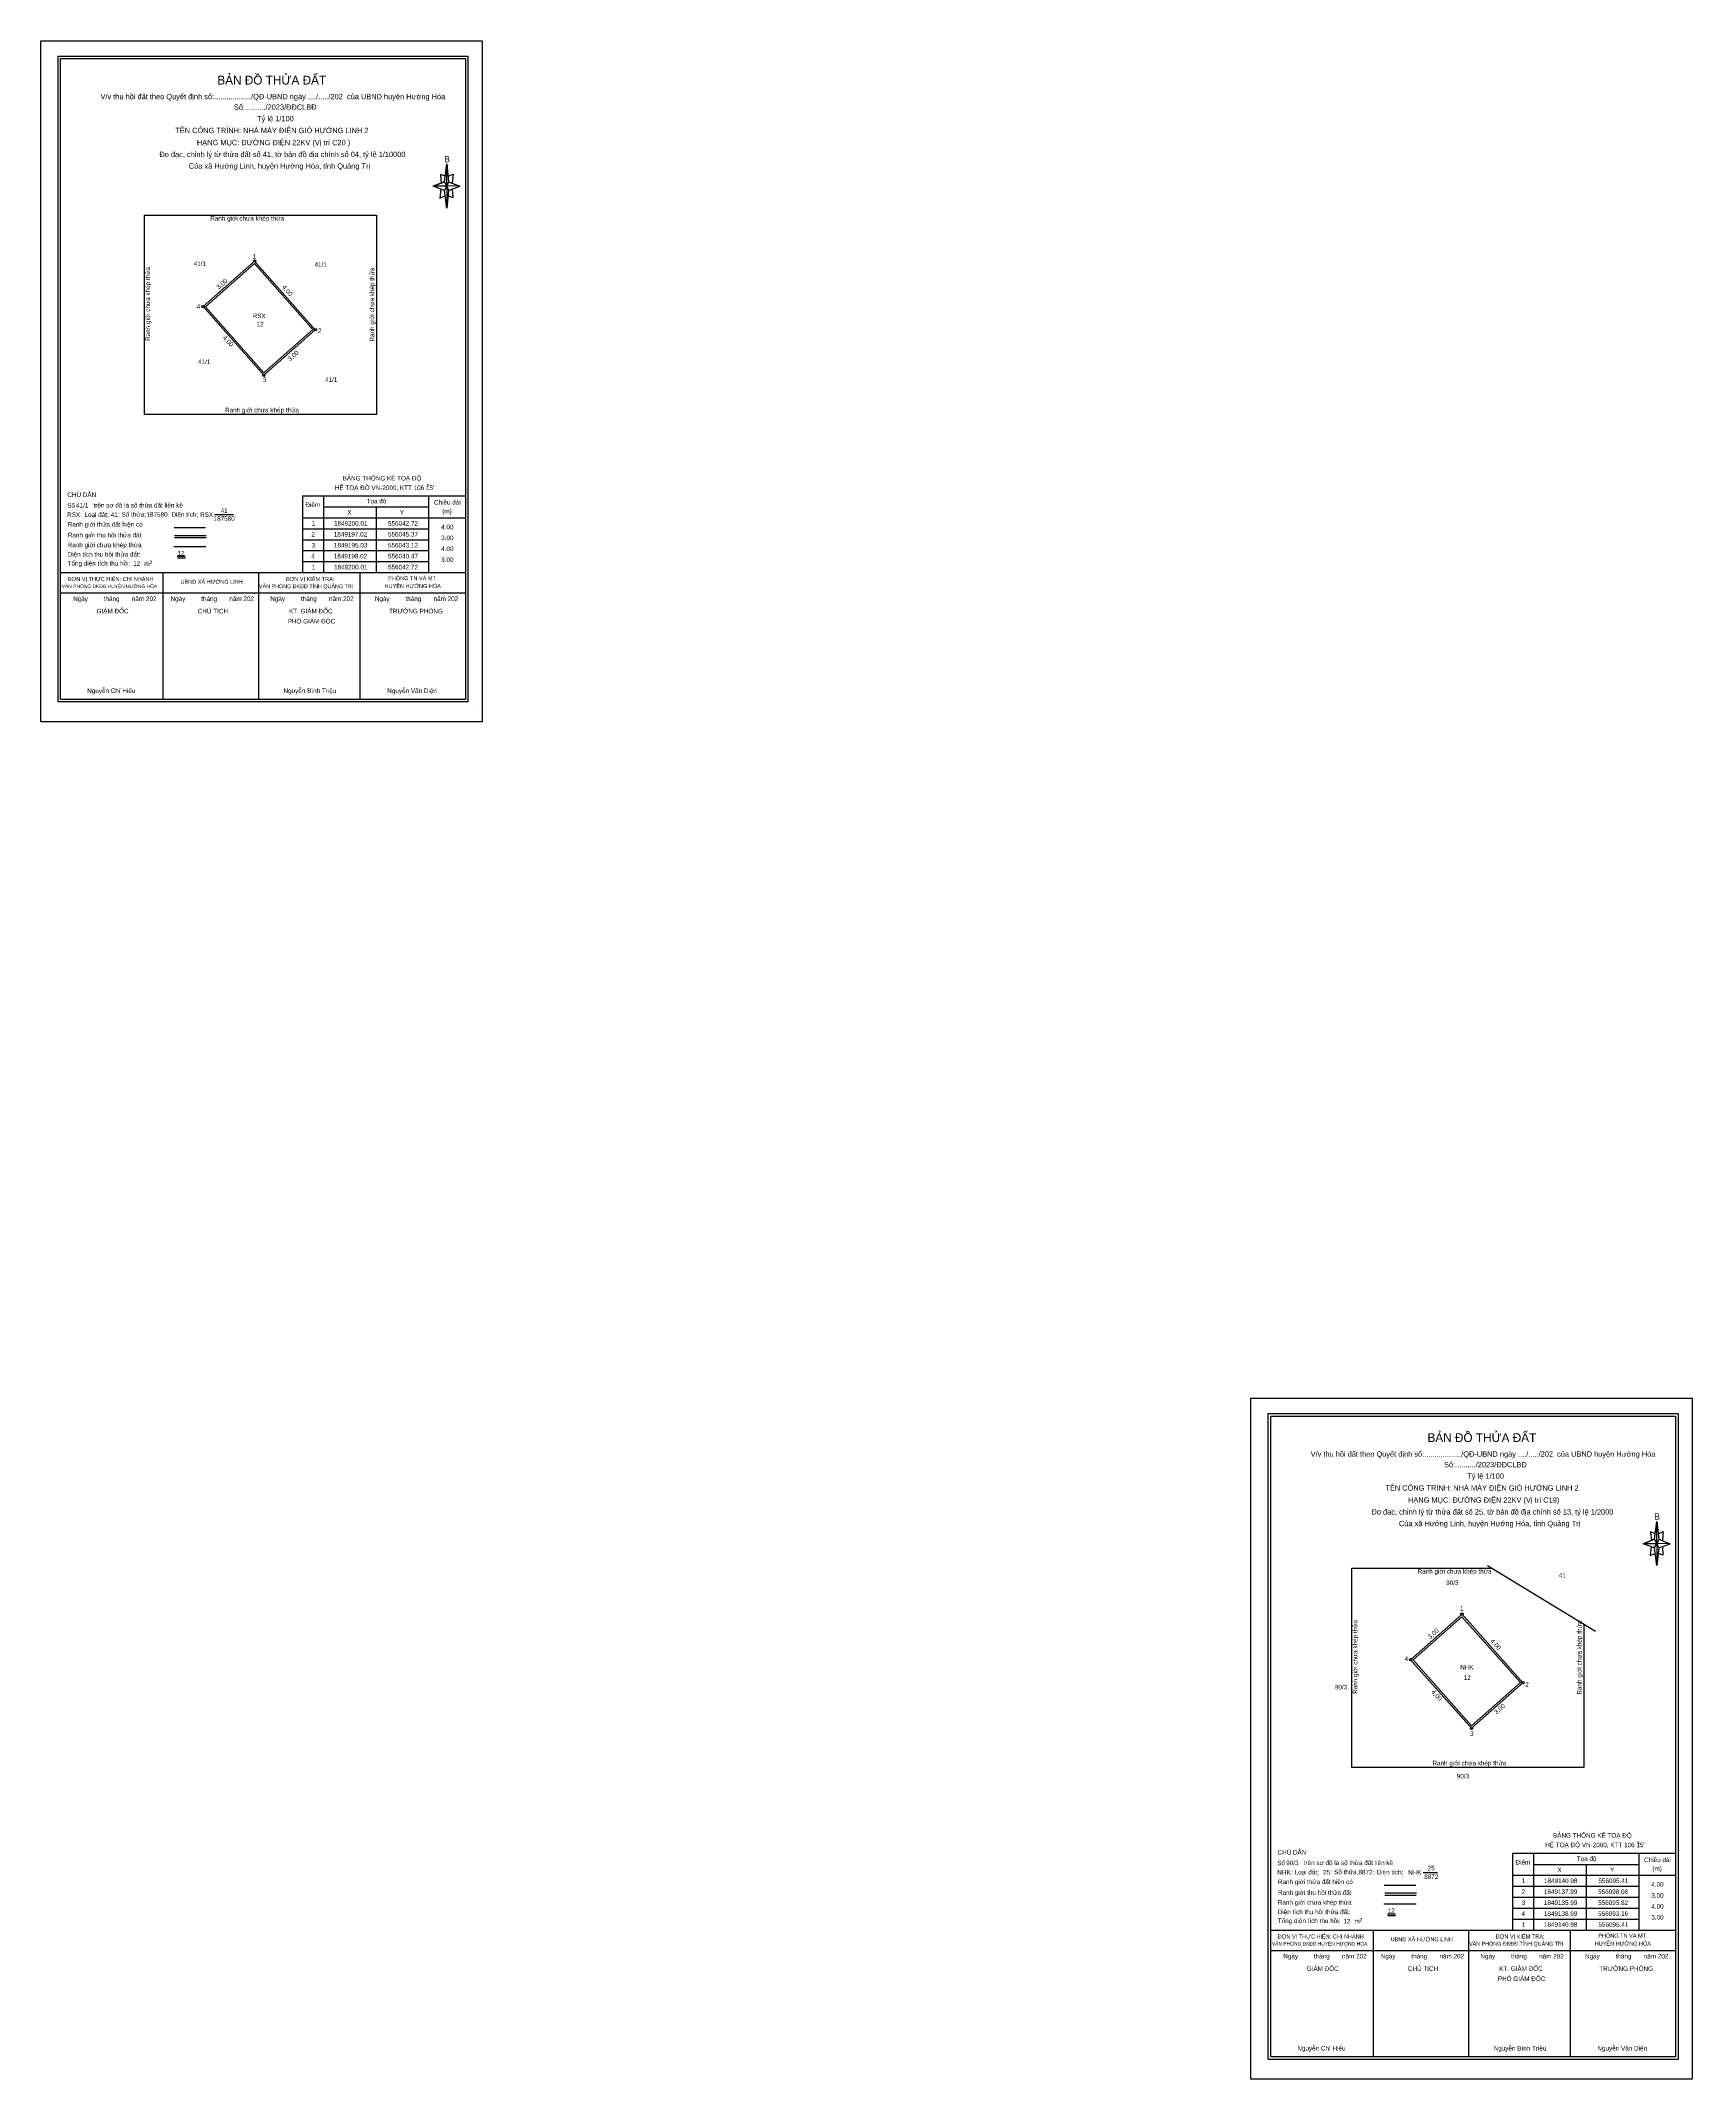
# Model space of a CAD drawing. Extents: x 554477 to 556972, y 1848154 to 1850269.
# Drawn here: x 556033.4 to 556105.4, y 1849120.7 to 1849209.6 of the extents above; entities that cross this region are included whole.
import ezdxf

# ---------------------------------------------------------------- set-up
doc = ezdxf.new("R2010")
doc.units = 0
for name, color, linetype in [('Level 10', 7, 'Continuous'), ('Level 13', 7, 'Continuous'), ('Level 16', 7, 'Continuous'), ('Level 18', 7, 'Continuous'), ('Level 2', 7, 'Continuous'), ('Level 21', 7, 'Continuous'), ('Level 27', 7, 'Continuous'), ('Level 5', 7, 'Continuous'), ('Level 55', 7, 'Continuous'), ('Level 56', 7, 'Continuous'), ('Level 6', 7, 'Continuous'), ('Level 67', 7, 'Continuous'), ('Level 68', 7, 'Continuous'), ('Level 73', 7, 'Continuous')]:
    doc.layers.add(name, color=color, linetype=linetype)

msp = doc.modelspace()

# ---------------------------------------------------------------- linework, layer by layer
at = {"layer": 'Level 10'}
for points in [[(556045.369, 1849197.017), (556042.717, 1849200.011), (556040.471, 1849198.022), (556043.123, 1849195.028), (556045.369, 1849197.017)], [(556098.06, 1849137.985), (556095.406, 1849140.978), (556093.161, 1849138.987), (556095.816, 1849135.994), (556098.06, 1849137.985)]]:
    msp.add_lwpolyline(points, dxfattribs=at)
at = {"layer": 'Level 13'}
msp.add_line((556093.712, 1849129.707), (556094.333, 1849129.707), dxfattribs=at)
msp.add_lwpolyline([(556040.966, 1849188.948), (556041.793, 1849188.948)], dxfattribs=at)
at = {"layer": 'Level 16'}
for p, q in [((556039.227, 1849188.037), (556040.611, 1849188.037)), ((556092.028, 1849128.81), (556093.412, 1849128.81))]:
    msp.add_line(p, q, dxfattribs=at)
for points in [[(556045.256, 1849197.024), (556043.13, 1849195.141), (556040.584, 1849198.016), (556042.71, 1849199.898), (556045.256, 1849197.024)], [(556040.597, 1849187.549), (556039.194, 1849187.549)], [(556100.715, 1849140.546), (556100.715, 1849134.289), (556090.589, 1849134.289), (556090.589, 1849142.981), (556096.713, 1849142.981)], [(556097.947, 1849137.992), (556095.822, 1849136.107), (556093.274, 1849138.98), (556095.399, 1849140.865), (556097.947, 1849137.992)], [(556093.398, 1849128.323), (556091.995, 1849128.323)]]:
    msp.add_lwpolyline(points, dxfattribs=at)
at = {"layer": 'Level 2'}
msp.add_line((556096.512, 1849143.103), (556101.226, 1849140.235), dxfattribs=at)
for points in [[(556033.39, 1849209.622), (556052.646, 1849209.622), (556052.646, 1849179.911), (556033.39, 1849179.911)], [(556086.191, 1849150.395), (556105.447, 1849150.395), (556105.447, 1849120.684), (556086.191, 1849120.684)]]:
    msp.add_lwpolyline(points, close=True, dxfattribs=at)
at = {"layer": 'Level 21'}
for centre in [(556042.717, 1849200.011), (556040.471, 1849198.022), (556045.369, 1849197.017), (556045.369, 1849197.017), (556043.123, 1849195.028), (556095.406, 1849140.978), (556093.161, 1849138.987), (556098.06, 1849137.985), (556098.06, 1849137.985), (556095.816, 1849135.994)]:
    msp.add_circle(centre, 0.05, dxfattribs=at)
at = {"layer": 'Level 27'}
for p, q in [((556051.917, 1849190.277), (556051.917, 1849186.422)), ((556051.917, 1849190.277), (556051.917, 1849186.422)), ((556044.805, 1849189.774), (556051.917, 1849189.774)), ((556044.805, 1849189.774), (556044.805, 1849186.422)), ((556045.723, 1849189.774), (556045.723, 1849186.422)), ((556045.723, 1849189.284), (556050.311, 1849189.284)), ((556048.017, 1849189.284), (556048.017, 1849186.422)), ((556050.311, 1849189.774), (556050.311, 1849186.422)), ((556044.805, 1849188.807), (556051.917, 1849188.807)), ((556044.805, 1849188.33), (556050.311, 1849188.33)), ((556044.805, 1849187.853), (556050.311, 1849187.853)), ((556044.805, 1849187.376), (556050.311, 1849187.376)), ((556044.805, 1849186.899), (556050.311, 1849186.899)), ((556044.805, 1849186.422), (556051.917, 1849186.422)), ((556044.805, 1849186.422), (556051.917, 1849186.422)), ((556097.606, 1849130.547), (556104.718, 1849130.547)), ((556097.606, 1849130.547), (556097.606, 1849127.195)), ((556098.524, 1849130.547), (556098.524, 1849127.195)), ((556103.112, 1849130.547), (556103.112, 1849127.195)), ((556104.718, 1849131.05), (556104.718, 1849127.195)), ((556104.718, 1849131.05), (556104.718, 1849127.195)), ((556097.606, 1849129.581), (556104.718, 1849129.581)), ((556098.524, 1849130.058), (556103.112, 1849130.058)), ((556100.818, 1849130.058), (556100.818, 1849127.195)), ((556097.606, 1849129.103), (556103.112, 1849129.103)), ((556097.606, 1849128.626), (556103.112, 1849128.626)), ((556097.606, 1849128.149), (556103.112, 1849128.149)), ((556097.606, 1849127.672), (556103.112, 1849127.672)), ((556097.606, 1849127.195), (556104.718, 1849127.195)), ((556097.606, 1849127.195), (556104.718, 1849127.195))]:
    msp.add_line(p, q, dxfattribs=at)
at = {"layer": 'Level 56'}
msp.add_lwpolyline([(556037.909, 1849202.012), (556048.035, 1849202.012), (556048.035, 1849193.321), (556037.909, 1849193.321)], close=True, dxfattribs=at)
at = {"layer": 'Level 67'}
for p, q in [((556051.006, 1849203.471), (556051.105, 1849204.246)), ((556051.006, 1849203.471), (556050.509, 1849203.272)), ((556050.509, 1849203.272), (556051.006, 1849203.471)), ((556051.046, 1849203.709), (556050.827, 1849203.789)), ((556050.827, 1849203.789), (556050.867, 1849203.411)), ((556051.105, 1849203.272), (556051.006, 1849203.471)), ((556051.006, 1849203.471), (556051.185, 1849203.093)), ((556051.165, 1849203.709), (556051.383, 1849203.809)), ((556051.185, 1849203.471), (556051.682, 1849203.272)), ((556051.383, 1849203.809), (556051.344, 1849203.411)), ((556051.006, 1849203.093), (556050.509, 1849203.272)), ((556051.105, 1849203.272), (556050.509, 1849203.272)), ((556050.847, 1849203.153), (556050.807, 1849202.756)), ((556050.807, 1849202.756), (556051.026, 1849202.855)), ((556051.682, 1849203.272), (556051.105, 1849203.292)), ((556051.105, 1849203.292), (556051.105, 1849203.272)), ((556051.105, 1849203.272), (556051.185, 1849203.093)), ((556051.185, 1849203.093), (556051.105, 1849202.319)), ((556051.364, 1849202.775), (556051.165, 1849202.855)), ((556051.185, 1849203.093), (556051.682, 1849203.272)), ((556051.185, 1849203.093), (556051.682, 1849203.272)), ((556051.344, 1849203.153), (556051.364, 1849202.775)), ((556039.206, 1849188.385), (556040.581, 1849188.385)), ((556039.227, 1849187.944), (556040.602, 1849187.944)), ((556039.348, 1849187.129), (556039.697, 1849187.129)), ((556039.357, 1849187.059), (556039.699, 1849187.059)), ((556034.253, 1849186.422), (556051.917, 1849186.422)), ((556038.737, 1849180.894), (556038.737, 1849186.422)), ((556042.905, 1849180.894), (556042.905, 1849186.422)), ((556047.333, 1849180.894), (556047.333, 1849186.422)), ((556034.253, 1849185.529), (556051.917, 1849185.529)), ((556052.403, 1849180.679), (556052.403, 1849180.679)), ((556052.403, 1849180.679), (556052.403, 1849180.679)), ((556052.403, 1849180.679), (556052.403, 1849180.679)), ((556103.807, 1849144.244), (556103.906, 1849145.019)), ((556103.807, 1849144.244), (556103.31, 1849144.045)), ((556103.31, 1849144.045), (556103.807, 1849144.244)), ((556103.807, 1849143.867), (556103.31, 1849144.045)), ((556103.906, 1849144.045), (556103.31, 1849144.045)), ((556103.648, 1849143.926), (556103.608, 1849143.529)), ((556103.847, 1849144.482), (556103.628, 1849144.562)), ((556103.628, 1849144.562), (556103.668, 1849144.184)), ((556103.906, 1849144.045), (556103.807, 1849144.244)), ((556103.807, 1849144.244), (556103.986, 1849143.867)), ((556104.482, 1849144.045), (556103.906, 1849144.065)), ((556103.906, 1849144.065), (556103.906, 1849144.045)), ((556103.906, 1849144.045), (556103.986, 1849143.867)), ((556103.986, 1849143.867), (556103.906, 1849143.092)), ((556103.966, 1849144.482), (556104.184, 1849144.582)), ((556103.986, 1849144.244), (556104.482, 1849144.045)), ((556103.986, 1849143.867), (556104.482, 1849144.045)), ((556103.986, 1849143.867), (556104.482, 1849144.045)), ((556104.184, 1849144.582), (556104.145, 1849144.184)), ((556104.145, 1849143.926), (556104.165, 1849143.549)), ((556103.608, 1849143.529), (556103.827, 1849143.628)), ((556104.165, 1849143.549), (556103.966, 1849143.628)), ((556092.007, 1849129.158), (556093.382, 1849129.158)), ((556092.028, 1849128.717), (556093.403, 1849128.717)), ((556092.149, 1849127.903), (556092.498, 1849127.903)), ((556092.158, 1849127.832), (556092.5, 1849127.832)), ((556087.054, 1849127.195), (556104.718, 1849127.195)), ((556091.538, 1849121.667), (556091.538, 1849127.195)), ((556095.706, 1849121.667), (556095.706, 1849127.195)), ((556100.134, 1849121.667), (556100.134, 1849127.195)), ((556087.054, 1849126.302), (556104.718, 1849126.302)), ((556105.204, 1849121.452), (556105.204, 1849121.452)), ((556105.204, 1849121.452), (556105.204, 1849121.452)), ((556105.204, 1849121.452), (556105.204, 1849121.452))]:
    msp.add_line(p, q, dxfattribs=at)
for points in [[(556034.144, 1849208.951), (556052.025, 1849208.951), (556052.025, 1849180.778), (556034.144, 1849180.778)], [(556034.253, 1849208.842), (556051.917, 1849208.842), (556051.917, 1849180.887), (556034.253, 1849180.887)], [(556051.105, 1849204.246), (556051.185, 1849203.471), (556051.105, 1849203.272)], [(556051.105, 1849203.272), (556051.105, 1849202.319), (556051.006, 1849203.093)], [(556086.945, 1849149.724), (556104.826, 1849149.724), (556104.826, 1849121.552), (556086.945, 1849121.552)], [(556087.054, 1849149.616), (556104.718, 1849149.616), (556104.718, 1849121.66), (556087.054, 1849121.66)], [(556103.906, 1849145.019), (556103.986, 1849144.244), (556103.906, 1849144.045)], [(556103.906, 1849144.045), (556103.906, 1849143.092), (556103.807, 1849143.867)]]:
    msp.add_lwpolyline(points, close=True, dxfattribs=at)

# ---------------------------------------------------------------- texts
at = {"layer": 'Level 13'}
for s, p in [('41', (556041.241, 1849189.025)), ('RSX', (556040.341, 1849188.848)), ('187580', (556040.932, 1849188.681)), ('NHK', (556093.051, 1849129.614)), ('8872', (556093.754, 1849129.421)), ('25', (556093.903, 1849129.798))]:
    msp.add_text(s, height=0.2, dxfattribs=at).set_placement(p)
at = {"layer": 'Level 18'}
for s, p in [('RSX', (556042.635, 1849197.52)), ('NHK', (556095.321, 1849138.557))]:
    msp.add_text(s, height=0.2, dxfattribs=at).set_placement(p)
at = {"layer": 'Level 21'}
for s, p in [('1', (556042.63, 1849200.118)), ('1', (556042.63, 1849200.118)), ('4', (556040.191, 1849197.936)), ('2', (556045.482, 1849196.87)), ('3', (556043.087, 1849194.734)), ('1', (556095.314, 1849141.133)), ('1', (556095.314, 1849141.133)), ('4', (556092.898, 1849138.928)), ('2', (556098.161, 1849137.813)), ('3', (556095.755, 1849135.667))]:
    msp.add_text(s, height=0.2, dxfattribs=at).set_placement(p)
at = {"layer": 'Level 27'}
for s, p in [('Điểm', (556044.936, 1849189.277)), ('X', (556046.765, 1849188.946)), ('Tọa độ', (556047.608, 1849189.436)), ('Y', (556049.059, 1849188.946)), ('Chiều dài', (556050.547, 1849189.383)), ('(m)', (556050.907, 1849188.999)), ('1', (556045.208, 1849188.469)), ('1849200.01', (556046.186, 1849188.469)), ('556042.72', (556048.542, 1849188.469)), ('4.00', (556050.86, 1849188.31)), ('2', (556045.196, 1849187.992)), ('3', (556045.202, 1849187.515)), ('1849197.02', (556046.174, 1849187.992)), ('1849195.03', (556046.18, 1849187.515)), ('556045.37', (556048.542, 1849187.992)), ('556043.12', (556048.542, 1849187.515)), ('4.00', (556050.86, 1849187.356)), ('3.00', (556050.86, 1849187.833)), ('4', (556045.195, 1849187.038)), ('1', (556045.208, 1849186.56)), ('1849198.02', (556046.174, 1849187.038)), ('1849200.01', (556046.186, 1849186.56)), ('556040.47', (556048.542, 1849187.038)), ('556042.72', (556048.542, 1849186.56)), ('3.00', (556050.86, 1849186.878)), ('Tọa độ', (556100.409, 1849130.209)), ('Điểm', (556097.737, 1849130.05)), ('X', (556099.566, 1849129.719)), ('Y', (556101.86, 1849129.719)), ('Chiều dài', (556103.348, 1849130.156)), ('(m)', (556103.707, 1849129.772)), ('2', (556097.997, 1849128.765)), ('1', (556098.009, 1849129.242)), ('1849137.99', (556098.975, 1849128.765)), ('1849140.98', (556098.977, 1849129.242)), ('556098.06', (556101.342, 1849128.765)), ('556095.41', (556101.355, 1849129.242)), ('4.00', (556103.661, 1849129.083)), ('3.00', (556103.661, 1849128.606)), ('4', (556097.996, 1849127.811)), ('3', (556098.003, 1849128.288)), ('1849135.99', (556098.975, 1849128.288)), ('1849138.99', (556098.975, 1849127.811)), ('556093.16', (556101.342, 1849127.811)), ('556095.82', (556101.343, 1849128.288)), ('4.00', (556103.661, 1849128.129)), ('3.00', (556103.661, 1849127.652)), ('1', (556098.009, 1849127.334)), ('1849140.98', (556098.977, 1849127.334)), ('556095.41', (556101.355, 1849127.334))]:
    msp.add_text(s, height=0.2, dxfattribs=at).set_placement(p)
at = {"layer": 'Level 5'}
for s, rotation, p in [('3,00', 41.52442, (556041.157, 1849198.763)), ('3,00', 41.52442, (556041.157, 1849198.763)), ('4,00', 311.52577, (556043.897, 1849198.858)), ('4,00', 311.52577, (556043.897, 1849198.858)), ('4,00', 311.52482, (556041.313, 1849196.658)), ('4,00', 311.52482, (556041.313, 1849196.658)), ('3,00', 41.52585, (556044.266, 1849195.629)), ('3,00', 41.52585, (556044.266, 1849195.629)), ('3,00', 41.57184, (556094.012, 1849139.873)), ('3,00', 41.57184, (556094.012, 1849139.873)), ('4,00', 311.57252, (556096.621, 1849139.791)), ('4,00', 311.57252, (556096.621, 1849139.791)), ('4,00', 311.57252, (556094.048, 1849137.573)), ('4,00', 311.57252, (556094.048, 1849137.573)), ('3,00', 41.57184, (556096.905, 1849136.588)), ('3,00', 41.57184, (556096.905, 1849136.588))]:
    msp.add_text(s, height=0.2, rotation=rotation, dxfattribs=at).set_placement(p)
for p in [(556042.808, 1849197.163), (556095.477, 1849138.107)]:
    msp.add_text('12', height=0.2, dxfattribs=at).set_placement(p)
at = {"layer": 'Level 55'}
for p in [(556038.158, 1849196.529), (556090.838, 1849137.497)]:
    msp.add_text('Ranh giới chưa khép thửa', height=0.2, rotation=90, dxfattribs=at).set_placement(p)
at = {"layer": 'Level 56'}
for p in [(556040.785, 1849201.775), (556041.431, 1849193.411), (556093.465, 1849142.743), (556094.111, 1849134.379)]:
    msp.add_text('Ranh giới chưa khép thửa', height=0.2, dxfattribs=at).set_placement(p)
for p in [(556047.94, 1849196.498), (556100.62, 1849137.466)]:
    msp.add_text('Ranh giới chưa khép thửa', height=0.2, rotation=90, dxfattribs=at).set_placement(p)
at = {"layer": 'Level 6'}
for p in [(556042.808, 1849197.163), (556095.477, 1849138.107)]:
    msp.add_text('12', height=0.2, dxfattribs=at).set_placement(p)
at = {"layer": 'Level 67'}
for s, height, p in [('BẢN ĐỒ THỬA ĐẤT', 0.38401, (556041.094, 1849207.713)), ('V/v thu hồi đất theo Quyết định số:................../QĐ-UBND ngày ..../...../202  của UBND huyện Hướng Hóa', 0.233918, (556035.996, 1849207.071)), ('Số:........../2023/ĐĐCLBĐ', 0.23392, (556041.815, 1849206.61)), ('Tỷ lệ 1/100', 0.23392, (556042.831, 1849206.108)), ('TÊN CÔNG TRÌNH: NHÀ MÁY ĐIỆN GIÓ HƯỚNG LINH 2', 0.23392, (556039.258, 1849205.592)), ('HẠNG MỤC: ĐƯỜNG ĐIỆN 22KV (Vị trí C20 )', 0.23392, (556040.202, 1849205.065)), ('Đo đạc, chỉnh lý từ thửa đất số 41, tờ bản đồ địa chính số 04, tỷ lệ 1/10000', 0.23392, (556038.566, 1849204.548)), ('Của xã Hướng Linh, huyện Hướng Hóa, tỉnh Quảng Trị', 0.23392, (556039.85, 1849204.04)), ('B', 0.274, (556050.992, 1849204.323)), ("HỆ TOẠ ĐỘ VN-2000, KTT 106 15'", 0.2, (556046.222, 1849190.02)), ('BẢNG THỐNG KÊ TOẠ ĐỘ', 0.2, (556046.561, 1849190.437)), ('o', 0.139, (556050.229, 1849190.172)), ('CHÚ DẪN', 0.2, (556034.55, 1849189.714)), ('Ranh giới thửa đất hiện có', 0.2, (556034.568, 1849188.423)), ('Ranh giới chưa khép thửa', 0.2, (556034.563, 1849187.526)), ('Diện tích thu hồi thửa đất:', 0.2, (556034.563, 1849187.113)), ('Ranh giới thu hồi thửa đất', 0.2, (556034.572, 1849187.956)), ('Tổng diện tích thu hồi:', 0.2, (556034.563, 1849186.725)), ('VĂN PHÒNG ĐKĐĐ HUYỆN HƯỚNG HÓA', 0.15409, (556034.31, 1849185.745)), ('ĐƠN VỊ THỰC HIỆN: CHI NHÁNH', 0.17544, (556034.557, 1849186.051)), ('UBND XÃ HƯỚNG LINH', 0.17544, (556039.487, 1849185.93)), ('VĂN PHÒNG ĐKĐĐ TỈNH QUẢNG TRỊ', 0.16963, (556042.91, 1849185.737)), ('ĐƠN VỊ KIỂM TRA:', 0.17544, (556044.067, 1849186.051)), ('HUYỆN HƯỚNG HÓA', 0.17544, (556048.388, 1849185.742)), ('PHÒNG TN VÀ MT', 0.17544, (556048.545, 1849186.087)), ('Ngày         tháng       năm 202', 0.2, (556034.802, 1849185.179)), ('GIÁM ĐỐC', 0.2, (556035.825, 1849184.638)), ('Ngày         tháng       năm 202', 0.2, (556039.055, 1849185.179)), (' CHỦ TỊCH', 0.2, (556040.163, 1849184.638)), ('Ngày         tháng       năm 202', 0.2, (556043.404, 1849185.179)), ('KT. GIÁM ĐỐC', 0.2, (556044.221, 1849184.638)), ('Ngày         tháng       năm 202', 0.2, (556047.967, 1849185.179)), ('TRƯỞNG PHÒNG', 0.2, (556048.589, 1849184.638)), ('PHÓ GIÁM ĐỐC', 0.2, (556044.164, 1849184.198)), ('Nguyễn Chí Hiếu', 0.2, (556035.416, 1849181.164)), ('Nguyễn Bình Triệu', 0.2, (556043.982, 1849181.164)), ('Nguyễn Văn Diện', 0.2, (556048.509, 1849181.164)), ('BẢN ĐỒ THỬA ĐẤT', 0.38401, (556093.895, 1849148.486)), ('V/v thu hồi đất theo Quyết định số:................../QĐ-UBND ngày ..../...../202  của UBND huyện Hướng Hóa', 0.233918, (556088.797, 1849147.844)), ('Số:........../2023/ĐĐCLBĐ', 0.23392, (556094.616, 1849147.383)), ('TÊN CÔNG TRÌNH: NHÀ MÁY ĐIỆN GIÓ HƯỚNG LINH 2', 0.23392, (556092.059, 1849146.365)), ('Tỷ lệ 1/100', 0.23392, (556095.632, 1849146.881)), ('Đo đạc, chỉnh lý từ thửa đất số 25, tờ bản đồ địa chính số 13, tỷ lệ 1/2000', 0.23392, (556091.453, 1849145.321)), ('HẠNG MỤC: ĐƯỜNG ĐIỆN 22KV (Vị trí C19)', 0.23392, (556093.047, 1849145.838)), ('Của xã Hướng Linh, huyện Hướng Hóa, tỉnh Quảng Trị', 0.23392, (556092.651, 1849144.813)), ('B', 0.274, (556103.792, 1849145.096)), ('BẢNG THỐNG KÊ TOẠ ĐỘ', 0.2, (556099.373, 1849131.223)), ('CHÚ DẪN', 0.2, (556087.351, 1849130.487)), ("HỆ TOẠ ĐỘ VN-2000, KTT 106 15'", 0.2, (556099.034, 1849130.807)), ('o', 0.139, (556103.041, 1849130.959)), ('Ranh giới thửa đất hiện có', 0.2, (556087.369, 1849129.197)), ('Ranh giới thu hồi thửa đất', 0.2, (556087.373, 1849128.729)), ('Ranh giới chưa khép thửa', 0.2, (556087.364, 1849128.299)), ('Diện tích thu hồi thửa đất:', 0.2, (556087.364, 1849127.886)), ('ĐƠN VỊ THỰC HIỆN: CHI NHÁNH', 0.17544, (556087.358, 1849126.824)), ('Tổng diện tích thu hồi:', 0.2, (556087.364, 1849127.498)), ('UBND XÃ HƯỚNG LINH', 0.17544, (556092.288, 1849126.703)), ('ĐƠN VỊ KIỂM TRA:', 0.17544, (556096.868, 1849126.824)), ('PHÒNG TN VÀ MT', 0.17544, (556101.346, 1849126.86)), ('VĂN PHÒNG ĐKĐĐ HUYỆN HƯỚNG HÓA', 0.15409, (556087.111, 1849126.518)), ('Ngày         tháng       năm 202', 0.2, (556087.603, 1849125.953)), ('Ngày         tháng       năm 202', 0.2, (556091.856, 1849125.953)), ('VĂN PHÒNG ĐKĐĐ TỈNH QUẢNG TRỊ', 0.16963, (556095.711, 1849126.51)), ('Ngày         tháng       năm 202', 0.2, (556096.205, 1849125.953)), ('Ngày         tháng       năm 202', 0.2, (556100.768, 1849125.953)), ('HUYỆN HƯỚNG HÓA', 0.17544, (556101.189, 1849126.516)), ('GIÁM ĐỐC', 0.2, (556088.626, 1849125.411)), (' CHỦ TỊCH', 0.2, (556092.964, 1849125.411)), ('PHÓ GIÁM ĐỐC', 0.2, (556096.966, 1849124.97)), ('KT. GIÁM ĐỐC', 0.2, (556097.022, 1849125.411)), ('TRƯỞNG PHÒNG', 0.2, (556101.39, 1849125.411)), ('Nguyễn Chí Hiếu', 0.2, (556088.217, 1849121.937)), ('Nguyễn Bình Triệu', 0.2, (556096.783, 1849121.937)), ('Nguyễn Văn Diện', 0.2, (556101.31, 1849121.937))]:
    msp.add_text(s, height=height, dxfattribs=at).set_placement(p)
at = {"layer": 'Level 68'}
for s, height, p in [('Số ', 0.2, (556034.544, 1849189.245)), ('41/1', 0.2, (556034.932, 1849189.253)), ('trên sơ đồ là số thửa đất liền kề', 0.2, (556035.695, 1849189.253)), ('RSX', 0.2, (556034.54, 1849188.842)), (': Loại đất;', 0.2, (556035.143, 1849188.845)), ('41', 0.2, (556036.443, 1849188.846)), (': Số thửa; ', 0.2, (556036.764, 1849188.853)), ('187580', 0.2, (556038.004, 1849188.855)), (' : Diện tích;', 0.2, (556038.862, 1849188.853)), ('12', 0.2, (556039.355, 1849187.163)), ('12', 0.2, (556037.425, 1849186.711)), ('m', 0.2, (556037.909, 1849186.711)), ('2', 0.15, (556038.136, 1849186.795)), ('Số ', 0.2, (556087.345, 1849130.019)), ('NHK', 0.2, (556087.341, 1849129.615)), ('90/3', 0.2, (556087.733, 1849130.026)), (': Loại đất;', 0.2, (556087.944, 1849129.618)), ('trên sơ đồ là số thửa đất liền kề', 0.2, (556088.496, 1849130.026)), ('25', 0.2, (556089.339, 1849129.619)), (': Số thửa; ', 0.2, (556089.667, 1849129.626)), ('8872', 0.2, (556090.885, 1849129.62)), (' : Diện tích;', 0.2, (556091.445, 1849129.618)), ('12', 0.2, (556092.156, 1849127.936)), ('12', 0.2, (556090.226, 1849127.484)), ('m', 0.2, (556090.71, 1849127.484)), ('2', 0.15, (556090.937, 1849127.568))]:
    msp.add_text(s, height=height, dxfattribs=at).set_placement(p)
at = {"layer": 'Level 73'}
for s, p in [('41/1', (556040.065, 1849199.794)), ('41/1', (556045.332, 1849199.761)), ('41/1', (556040.253, 1849195.518)), ('41/1', (556045.794, 1849194.741)), ('90/3', (556094.713, 1849142.246)), ('41', (556099.622, 1849142.565)), ('90/3', (556089.854, 1849137.691)), ('90/3', (556095.172, 1849133.807))]:
    msp.add_text(s, height=0.2, dxfattribs=at).set_placement(p)

doc.saveas('drawing.dxf')
